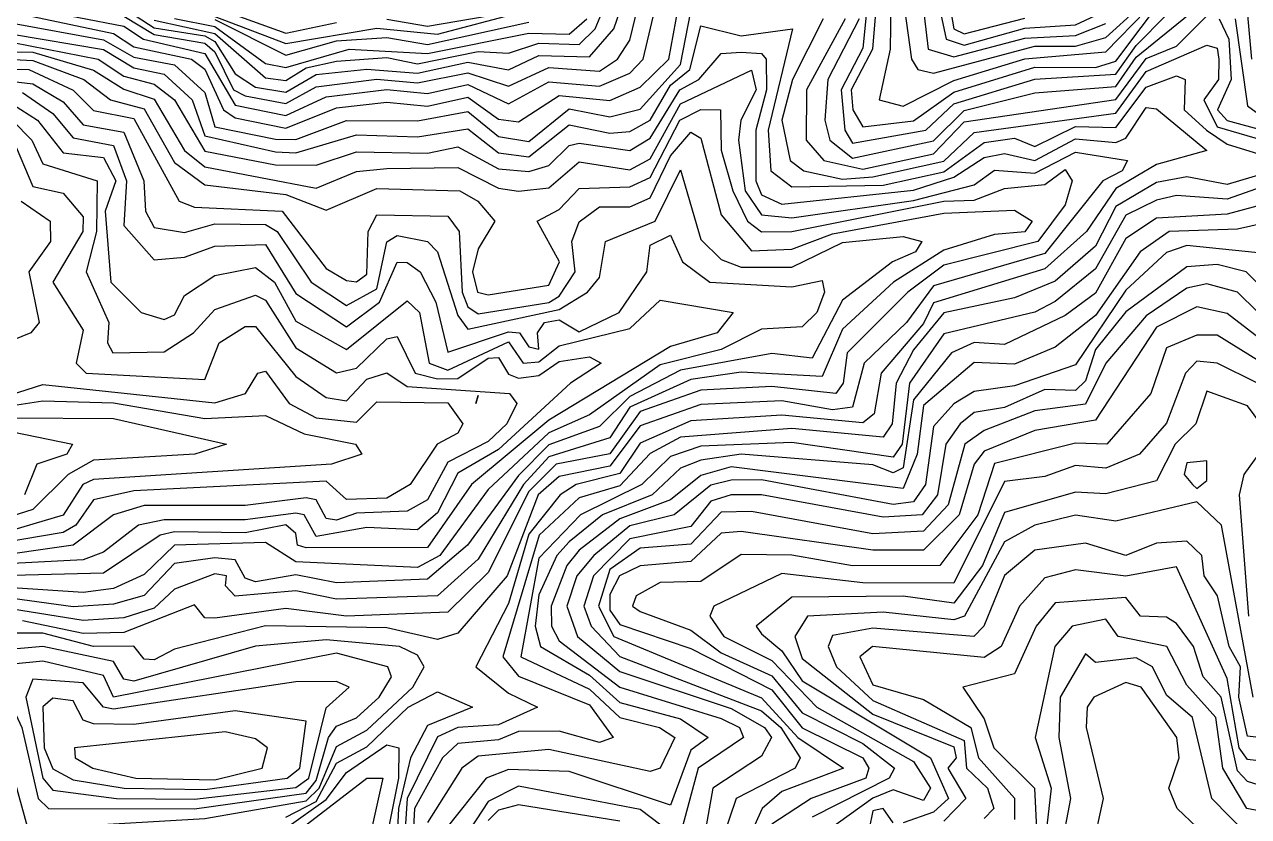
# Model space of a CAD drawing. Header units: metres. Extents: x 310028 to 360472, y 4137098 to 4159193.
# Drawn here: x 314830 to 316644, y 4148531 to 4149704 of the extents above; entities that cross this region are included whole.
import ezdxf

# ---------------------------------------------------------------- set-up
doc = ezdxf.new("R2010")
doc.units = ezdxf.units.M
doc.layers.add('CONTOUR', color=254, linetype='Continuous')
doc.layers.add('CONTOUR_INDEX', color=33, linetype='Continuous')

msp = doc.modelspace()

# ---------------------------------------------------------------- linework, layer by layer
at = {"layer": 'CONTOUR'}
for points, elevation in [([(316148.1, 4149907.5), (316195.9, 4149682.5), (316222.5, 4149673.6), (316312.5, 4149698.8), (316387.5, 4149703.6), (316438.7, 4149727.5)], 260), ([(316170.9, 4149907.5), (316207.3, 4149697.5), (316222.5, 4149690.3), (316312.5, 4149713.5)], 270), ([(314977.5, 4149716.3), (315022.5, 4149689.2), (315097.5, 4149676.5), (315112.5, 4149663.6), (315140, 4149607.5), (315157.5, 4149598.4), (315217.5, 4149587.3), (315262.5, 4149611.9), (315352.5, 4149623.3), (315412.5, 4149617.9), (315487.5, 4149632.6), (315547.5, 4149612.6), (315607.5, 4149640.2), (315682.5, 4149635.1), (315709.3, 4149652.5), (315727.5, 4149681.1), (315757.5, 4149805.9)], 210), ([(316115.1, 4149802.5), (316113.3, 4149667.5), (316097, 4149592.5), (316132.5, 4149583.1), (316207.5, 4149621.2), (316312.5, 4149653.2), (316432.5, 4149663.4), (316492.5, 4149724.8)], 230), ([(316096.9, 4149787.5), (316086.8, 4149667.5), (316055.5, 4149607.5), (316058, 4149577.5), (316072.5, 4149552.7), (316147.5, 4149561.6), (316207.5, 4149603.8), (316327.5, 4149640.8), (316417.5, 4149640.6), (316447.5, 4149650), (316522.5, 4149749.9)], 220), ([(316082.8, 4149772.5), (316072.5, 4149668.8), (316040.5, 4149607.5), (316045.9, 4149547.5), (316057.5, 4149528.3), (316166, 4149547.5), (316207.5, 4149586.5), (316327.5, 4149623), (316447.5, 4149630.6), (316477.5, 4149673.2), (316567.5, 4149764.4)], 210), ([(314842.5, 4149715.9), (314962.5, 4149690.8), (314992.5, 4149671.2), (315078, 4149652.5), (315097.5, 4149638), (315125.4, 4149577.5), (315142.5, 4149565.8), (315217.5, 4149550.7), (315292.5, 4149580.8), (315367.5, 4149589), (315427.5, 4149583), (315487.5, 4149596.6), (315532.5, 4149564), (315562.5, 4149559.8), (315622.5, 4149598.9), (315697.5, 4149591.4), (315742.5, 4149611.4), (315785, 4149652.5), (315802.5, 4149746.9)], 190), ([(314977.5, 4149728.3), (315022.5, 4149699), (315097.5, 4149687.5), (315112.5, 4149679), (315142.5, 4149631), (315172.5, 4149611.2), (315217.5, 4149603.8), (315262.5, 4149629.9), (315337.5, 4149638), (315412.5, 4149632.1), (315487.5, 4149648.1), (315547.5, 4149636.9), (315592.5, 4149658.3), (315667.5, 4149656.1), (315703.5, 4149697.5), (315719, 4149742.5)], 220), ([(315022.5, 4149710.5), (315112.5, 4149690.6), (315187.5, 4149625.2), (315217.5, 4149621), (315247.5, 4149639.9), (315292.5, 4149649.7), (315367.5, 4149655.1), (315412.5, 4149645.9), (315502.5, 4149663.9), (315547.5, 4149661.4), (315592.5, 4149676.6), (315652.5, 4149674.4), (315676.2, 4149697.5), (315688.3, 4149727.5)], 230), ([(315052.5, 4149738.8), (315217.5, 4149675.8), (315352.5, 4149698.5), (315442.5, 4149689.9), (315562.5, 4149721.5)], 260), ([(315076.4, 4149742.5), (315217.5, 4149691.3), (315292.5, 4149707.1)], 270), ([(316134.1, 4149727.5), (316144.8, 4149652.5), (316154.2, 4149637.5), (316177.5, 4149631.8), (316327.5, 4149671.8), (316387.5, 4149671.9), (316432.5, 4149684.7), (316479.5, 4149727.5)], 240), ([(314812.5, 4149706), (314947.5, 4149681.5), (314992.5, 4149655.9), (315052.5, 4149644.4), (315097.5, 4149603.3), (315112.5, 4149552.4), (315202.5, 4149534), (315232.5, 4149533.7), (315307.5, 4149561.8), (315412.5, 4149561.5), (315487.5, 4149575), (315532.5, 4149538.4), (315577.5, 4149530.6), (315637.5, 4149579.4), (315697.5, 4149567.1), (315742.5, 4149578.8), (315802.5, 4149644.8), (315817.5, 4149723.5)], 180), ([(315052.5, 4149712.9), (315112.5, 4149701.2), (315187.5, 4149646.2), (315217.5, 4149640.3), (315311.3, 4149667.5), (315427.5, 4149661), (315577.5, 4149691.4), (315637.5, 4149690), (315663.5, 4149712.5)], 240), ([(315367.5, 4149711.8), (315427.5, 4149701.7), (315517.5, 4149716.9)], 270), ([(316013.6, 4149712.5), (315968.2, 4149622.5), (315952.8, 4149562.5), (315964.9, 4149502.5), (315985.1, 4149487.5), (316042.5, 4149474.9), (316087.5, 4149478.4), (316192.5, 4149501.7), (316237.5, 4149544), (316447.5, 4149572.9), (316492.5, 4149634.7), (316582.5, 4149673.5), (316597.5, 4149668.9), (316600.1, 4149652.5), (316599.5, 4149622.5), (316577.9, 4149592.5), (316597.5, 4149552.4), (316717.5, 4149517.5)], 180), ([(316046.2, 4149712.5), (315989.3, 4149607.5), (315988.8, 4149532.5), (316014.8, 4149502.5), (316072.5, 4149490), (316177.5, 4149512.5), (316222.5, 4149560.1), (316447.5, 4149593.1), (316492.5, 4149653.5), (316537.5, 4149672), (316582.5, 4149717)], 190), ([(316600.7, 4149712.5), (316615.1, 4149682.5), (316618.3, 4149622.5), (316597.9, 4149577.5), (316612.5, 4149561.8), (316719.4, 4149532.5)], 190), ([(316642.5, 4149717.7), (316648.3, 4149652.5)], 210), ([(314812.5, 4149689.7), (314947.5, 4149667), (314992.5, 4149639.9), (315037.5, 4149630.3), (315078.6, 4149592.5), (315097.5, 4149539), (315202.5, 4149515.3), (315232.5, 4149514), (315322.5, 4149540.5), (315412.5, 4149537.8), (315487.5, 4149549.3), (315532.5, 4149514.1), (315577.5, 4149508), (315637.5, 4149555.7), (315697.5, 4149542.9), (315727.5, 4149545.6), (315757.5, 4149562.6), (315787.5, 4149614.3), (315816.1, 4149637.5), (315832.5, 4149701.9), (315892.5, 4149687.3), (315968.6, 4149697.5), (315932.4, 4149547.5), (315936.5, 4149487.5), (315967.5, 4149463.5), (316102.5, 4149465.9), (316192.5, 4149485.7), (316252.5, 4149529.1), (316297.5, 4149535.5), (316327.5, 4149523.6), (316387.5, 4149552.9), (316447.5, 4149551.5), (316492.5, 4149611.3), (316537.5, 4149628.1), (316550.3, 4149622.5), (316548.8, 4149577.5), (316582, 4149547.5), (316612.5, 4149526.6), (316691.1, 4149502.5)], 170), ([(314787.7, 4149682.5), (314939.3, 4149652.5), (314977.5, 4149627.4), (315022.5, 4149615.9), (315052.7, 4149592.5), (315097.5, 4149516.4), (315202.5, 4149496.3), (315262.5, 4149495.5), (315322.5, 4149515.3), (315427.5, 4149513.3), (315472.5, 4149523.1), (315532.5, 4149490.5), (315577.5, 4149486.1), (315607.5, 4149495.2), (315637.5, 4149524.9), (315652.5, 4149528.5), (315727.5, 4149517.5), (315757.5, 4149535.5), (315801.5, 4149607.5), (315829.7, 4149622.5), (315862.5, 4149660.9), (315892.5, 4149663.3), (315922.5, 4149660.9), (315929.5, 4149652.5), (315929.6, 4149607.5), (315914, 4149547.5), (315913.9, 4149472.5), (315922.5, 4149451.9), (315952.5, 4149438), (316147.5, 4149458.6), (316207.5, 4149477.9), (316252.5, 4149507), (316282.5, 4149513.2), (316327.5, 4149502.7), (316387.5, 4149534.8), (316447.5, 4149529.4), (316462.5, 4149535.9), (316492.5, 4149581.2), (316507.5, 4149579.1), (316582.2, 4149517.5), (316507.5, 4149496.7), (316447.5, 4149461.2), (316404.1, 4149397.5), (316342.5, 4149342.2), (316177.5, 4149291.9), (316162.5, 4149261), (316099.7, 4149187.5), (316089.4, 4149127.5), (316072.5, 4149113.8), (315952.5, 4149125.4), (315817.5, 4149116.9), (315742.5, 4149083.8), (315712.5, 4149039.1), (315647.8, 4149022.5), (315624, 4149007.5), (315577.5, 4148949), (315547.5, 4148846.1), (315498.9, 4148752.5), (315547.5, 4148713.5), (315590.7, 4148692.5), (315532.5, 4148666.5), (315472.5, 4148662.4), (315442.5, 4148648.9), (315397.5, 4148557.3), (315389.5, 4148437.5)], 160), ([(314767.5, 4149654.6), (314842.5, 4149650.7), (314918.2, 4149622.5), (314957.9, 4149592.5), (315007.5, 4149579.2), (315052.5, 4149499.5), (315097.5, 4149466.5), (315217.5, 4149452.1), (315277.5, 4149429.2), (315352.5, 4149460.9), (315475.2, 4149457.5), (315502, 4149442.5), (315527.2, 4149412.5), (315502.5, 4149371.9), (315494.4, 4149337.5), (315501.4, 4149307.5), (315517.5, 4149303.5), (315607.5, 4149317.8), (315622.9, 4149352.5), (315590.2, 4149412.5), (315622.5, 4149429.9), (315652.5, 4149461.1), (315727.5, 4149463.5), (315757.5, 4149477.4), (315801.3, 4149562.5), (315832.5, 4149578.2), (315861.8, 4149577.5), (315862.5, 4149518.1), (315879.9, 4149457.5), (315901.9, 4149412.5), (315922.5, 4149396.9), (315967.5, 4149397.2), (316192.5, 4149442.4), (316237.5, 4149443.8), (316282.5, 4149461.1), (316342.5, 4149467.2), (316372.5, 4149489.4), (316382.6, 4149472.5), (316372.5, 4149437.1), (316331.7, 4149382.5), (316192.5, 4149347.4), (316139.3, 4149307.5), (316049.6, 4149217.5), (316043.4, 4149172.5), (316032.4, 4149157.5), (315937.5, 4149168), (315832.5, 4149162.4), (315742.5, 4149130.5), (315697.5, 4149068.2), (315618.1, 4149052.5), (315577.5, 4149012.3), (315517.5, 4148892.3), (315457.5, 4148833.3), (315307.5, 4148827.5), (315217.5, 4148838.7), (315112.5, 4148824.7), (315097.5, 4148825.2), (315082.5, 4148844.1), (314977.5, 4148803.5), (314917.5, 4148802), (314827.5, 4148820.7)], 140), ([(314752.5, 4149638.5), (314836.8, 4149637.5), (314902.5, 4149606.8), (314932.5, 4149576.6), (314992.5, 4149564.9), (315059.5, 4149442.5), (315082.5, 4149433.7), (315212.4, 4149427.5), (315277.5, 4149342.8), (315307.5, 4149324.6), (315322.5, 4149323), (315337.5, 4149334.4), (315339.8, 4149397.5), (315352.5, 4149422.1), (315457.5, 4149419.9), (315474.5, 4149397.5), (315479.1, 4149307.5), (315487.5, 4149285.7), (315502.5, 4149275.6), (315607.5, 4149292), (315622.5, 4149301.5), (315646.4, 4149337.5), (315641.6, 4149382.5), (315652.5, 4149411.7), (315682.5, 4149433.9), (315727.5, 4149434.1), (315757.5, 4149447.2), (315787.5, 4149509.7), (315817.5, 4149544.7), (315832.5, 4149535.7), (315862.5, 4149422), (315907.5, 4149368.7), (315967.5, 4149371.4), (316027.5, 4149394), (316192.5, 4149424.5), (316297.5, 4149429.1), (316323.3, 4149412.5), (316312.5, 4149396.9), (316267.5, 4149393.2), (316192.5, 4149369.6), (316118.2, 4149322.5), (316042.5, 4149252.9), (316012.5, 4149182.5), (315892.5, 4149189.1), (315817.5, 4149178), (315727.5, 4149137.2), (315697.5, 4149091.8), (315607.5, 4149063.4), (315569.7, 4149022.5), (315502.5, 4148912.2), (315442.5, 4148857.7), (315292.5, 4148852.8), (315232.5, 4148865.2), (315142.5, 4148857.3), (315128.1, 4148872.5), (315129.7, 4148887.5), (315112.5, 4148890.1), (315052.5, 4148867.4), (315022.5, 4148839.4), (314977.5, 4148825.2), (314917.5, 4148821.1), (314812.5, 4148838)], 130), ([(314737.5, 4149628.4), (314842.5, 4149616.1), (314887.5, 4149589.6), (314917.5, 4149555.7), (314977.5, 4149544.5), (315007.1, 4149472.5), (315009.7, 4149427.5), (315022.5, 4149403.5), (315067.5, 4149395.8), (315112.5, 4149408.6), (315187.5, 4149407.7), (315204.8, 4149397.5), (315255.1, 4149322.5), (315307.5, 4149288), (315352.5, 4149312.3), (315367.5, 4149382.3), (315382.5, 4149391.5), (315427.5, 4149382.7), (315442.2, 4149367.5), (315472.5, 4149272.9), (315487.5, 4149252.7), (315622.5, 4149282.1), (315664.6, 4149307.5), (315682.5, 4149329.5), (315691.2, 4149382.5), (315764.7, 4149412.5), (315802.5, 4149488.6), (315832.5, 4149385.4), (315862.5, 4149355.7), (315892.5, 4149344.7), (315967.5, 4149344.8), (316042.5, 4149381.2), (316132.5, 4149390.2), (316159.8, 4149382.5), (316150.6, 4149367.5), (316116.3, 4149352.5), (316042.5, 4149295.5), (315997.5, 4149210), (315937.5, 4149216.8), (315802.5, 4149192.2), (315727.5, 4149153.2), (315682.5, 4149108.5), (315607.5, 4149081.2), (315562.5, 4149035.9), (315487, 4148932.5), (315427.5, 4148882.2), (315292.5, 4148876.9), (315232.5, 4148888.9), (315172.5, 4148878.4), (315157.5, 4148883.7), (315142.5, 4148910.9), (315112.5, 4148914.1), (315052.5, 4148905.7), (315007.5, 4148858.1), (314962.5, 4148845.2), (314902.5, 4148841.4), (314812.5, 4148853.5)], 120), ([(314827.5, 4149603.3), (314872.5, 4149572.1), (314902.5, 4149536.3), (314962.5, 4149524.7), (314981.4, 4149472.5), (314977.5, 4149406.2), (315022.5, 4149355.2), (315067.5, 4149359.2), (315112.5, 4149375.7), (315187.5, 4149378.3), (315232.5, 4149305.7), (315307.5, 4149256.1), (315356.2, 4149292.5), (315382.5, 4149352.1), (315397.5, 4149351.5), (315416.6, 4149337.5), (315440, 4149292.5), (315457.5, 4149218.5), (315547.5, 4149248.9), (315563.9, 4149247.5), (315577.5, 4149226.7), (315592.5, 4149223.1), (315590.6, 4149247.5), (315600.9, 4149262.5), (315622.5, 4149266.6), (315652.5, 4149248.6), (315711.7, 4149277.5), (315752.3, 4149337.5), (315757.5, 4149377.3), (315787.5, 4149392.1), (315805.5, 4149352.5), (315845.9, 4149322.5), (315967.5, 4149315.5), (316012.5, 4149324.6), (316016, 4149307.5), (316004.4, 4149277.5), (315982.5, 4149256.3), (315922.5, 4149252.8), (315862.5, 4149222.5), (315772.5, 4149199.8), (315667.5, 4149126), (315607.5, 4149099), (315517.5, 4149015), (315445.9, 4148917.5), (315412.5, 4148899.8), (315232.5, 4148908), (315187.5, 4148936.6), (315052.5, 4148932.8), (315007.5, 4148889.1), (314962.5, 4148868.7), (314917.5, 4148862.5), (314812.5, 4148869.6)], 110), ([(314812.5, 4149561.7), (314841.2, 4149532.5), (314857.5, 4149497.8), (314938.1, 4149472.5), (314937.2, 4149397.5), (314921.6, 4149337.5), (314955.4, 4149262.5), (314953.3, 4149232.5), (314961.5, 4149217.5), (315037.5, 4149219.3), (315081, 4149247.5), (315112.5, 4149281.8), (315172.5, 4149303.2), (315187.5, 4149295.5), (315232.5, 4149225.2), (315292.5, 4149188), (315322.5, 4149195.1), (315367.5, 4149238.5), (315382.5, 4149242.1), (315409.3, 4149187.5), (315442.5, 4149179), (315472.5, 4149179.5), (315517.5, 4149209.7), (315532.5, 4149210.9), (315547.5, 4149185.9), (315562.5, 4149180.1), (315592.5, 4149183.9), (315622.5, 4149204.9), (315667.5, 4149211.8), (315684.8, 4149202.5), (315639.6, 4149172.5), (315532.5, 4149074.6), (315472.5, 4149039.6), (315442.5, 4148980.5), (315412.5, 4148955.6), (315337.5, 4148958.7), (315262.5, 4148945.4), (315244.9, 4148977.5), (315232.5, 4148980), (315157.5, 4148970), (315037.5, 4148970.2), (314999.1, 4148962.5), (314947.5, 4148922.3), (314917.5, 4148910.9), (314812.5, 4148905.5)], 90), ([(314812.5, 4149535.2), (314842.5, 4149464), (314887.5, 4149454.3), (314917.5, 4149419.2), (314916.7, 4149397.5), (314872.3, 4149322.5), (314917.5, 4149251.3), (314906.9, 4149202.5), (314921.7, 4149187.5), (315097.5, 4149178), (315118.6, 4149232.5), (315157.5, 4149256.7), (315172.5, 4149256.7), (315232.5, 4149182.5), (315277.5, 4149151.4), (315307.5, 4149146.7), (315337.5, 4149178.5), (315367.5, 4149188.2), (315397.5, 4149167.8), (315548.9, 4149157.5), (315559.7, 4149142.5), (315545.3, 4149112.5), (315517.5, 4149086.1), (315457.5, 4149055.9), (315427.5, 4148999.8), (315397.5, 4148982.9), (315322.5, 4148979.9), (315292.5, 4148969.5), (315277.5, 4148972), (315262.5, 4149000), (315247.5, 4149002.7), (315157.5, 4148991.3), (315007.5, 4148991.3), (314962.5, 4148977.7), (314902.5, 4148932.8), (314767.5, 4148913.5)], 80), ([(316680.6, 4149487.5), (316612.5, 4149467.3), (316552.5, 4149478.4), (316507.5, 4149469.9), (316447.5, 4149434.5), (316417.5, 4149375.8), (316357.5, 4149323.8), (316297.5, 4149299.1), (316192.5, 4149276.9), (316147.5, 4149222.1), (316122, 4149172.5), (316115.9, 4149112.5), (316102.5, 4149092.8), (315967.5, 4149105.5), (315802.5, 4149092.5), (315757.5, 4149068.6), (315712.5, 4149020.5), (315652.5, 4149002.7), (315593.1, 4148947.5), (315539.1, 4148767.5), (315562.5, 4148738.5), (315667.5, 4148696.2), (315702.4, 4148647.5), (315682.5, 4148640.3), (315622.5, 4148657), (315562.5, 4148656.4), (315532.5, 4148644.4), (315472.5, 4148638.9), (315449.6, 4148617.5), (315408.2, 4148542.5), (315401.8, 4148422.5)], 170), ([(316672.5, 4149466.5), (316612.5, 4149445.2), (316537.5, 4149450.7), (316507.5, 4149443.8), (316462.5, 4149421.8), (316417.5, 4149341.9), (316357.5, 4149293.6), (316327.5, 4149277.9), (316192.5, 4149246), (316141.6, 4149172.5), (316130.9, 4149082.5), (316117.5, 4149063.1), (315967.5, 4149084.7), (315832.5, 4149079.4), (315787.5, 4149064.3), (315744.9, 4149022.5), (315654.1, 4148977.5), (315592.5, 4148913.3), (315565.9, 4148767.5), (315667.5, 4148719.4), (315712.5, 4148677.3), (315771.2, 4148662.5), (315794.2, 4148647.5), (315772.5, 4148602.5), (315757.5, 4148597.3), (315607.5, 4148629.9), (315502.5, 4148620), (315478.5, 4148602.5), (315427.5, 4148521.8)], 180), ([(314825.6, 4149442.5), (314868.4, 4149412.5), (314868.7, 4149382.5), (314836.9, 4149337.5), (314852.3, 4149262.5), (314840, 4149247.5), (314767.5, 4149218)], 70), ([(316702.5, 4149447.1), (316612.5, 4149423.2), (316507.5, 4149417.3), (316462.5, 4149387.2), (316417.5, 4149306.2), (316372.5, 4149273.1), (316282.5, 4149229.9), (316237.5, 4149233), (316203.8, 4149217.5), (316147.5, 4149148.2), (316132.5, 4149047.4), (316117.5, 4149040), (316087.5, 4149051.9), (315892.5, 4149067.7), (315832.5, 4149058.4), (315802.5, 4149046.7), (315760.5, 4149007.5), (315686.7, 4148977.5), (315637.5, 4148937.6), (315619, 4148917.5), (315592.5, 4148859), (315586.9, 4148812.5), (315594.9, 4148782.5), (315667.5, 4148740), (315712.5, 4148699.5), (315802.5, 4148675.3), (315843.5, 4148647.5), (315817.5, 4148628.9), (315787.5, 4148547.6), (315637.5, 4148597.3), (315547.5, 4148600.4), (315514.3, 4148587.5), (315454.7, 4148512.5)], 190), ([(316672.5, 4149364.3), (316552.5, 4149376.6), (316522.5, 4149366.1), (316462.5, 4149310.4), (316387.5, 4149200), (316297.5, 4149169), (316237.5, 4149160.5), (316207.5, 4149141.9), (316177.5, 4149108.5), (316165.3, 4149022.5), (316147.5, 4148996.8), (316117.5, 4148993.1), (315922.5, 4149029.6), (315877.5, 4149029), (315847.5, 4149021.4), (315793.2, 4148977.5), (315727.5, 4148961.5), (315673.9, 4148917.5), (315649, 4148887.5), (315634.2, 4148842.5), (315649.7, 4148797.5), (315712.5, 4148745.3), (315877.5, 4148690.9), (315927.1, 4148662.5), (315937.3, 4148647.5), (315922.5, 4148620.3), (315850.2, 4148572.5), (315832.5, 4148472.5)], 210), ([(316687.5, 4149291.3), (316640.4, 4149337.5), (316597.5, 4149348.5), (316552.5, 4149345.2), (316462.5, 4149278.2), (316417.5, 4149222.7), (316402.5, 4149176.3), (316387.5, 4149162), (316342.5, 4149163.1), (316282.5, 4149136.9), (316237.5, 4149129.3), (316216.6, 4149112.5), (316195.7, 4149082.5), (316183.2, 4149007.5), (316160.6, 4148977.5), (316102.5, 4148974.1), (315922.5, 4149007.1), (315877.5, 4149007.2), (315847.5, 4148997.8), (315817.5, 4148960.5), (315727.5, 4148942), (315673.5, 4148887.5), (315659.4, 4148842.5), (315670.1, 4148812.5), (315712.5, 4148767.6), (315922.5, 4148687.1), (315950.9, 4148662.5), (315979.5, 4148617.5), (315972.1, 4148602.5), (315885.1, 4148557.5), (315864.4, 4148497.5)], 220), ([(316687.5, 4149248.8), (316627.5, 4149307.4), (316582.5, 4149319.8), (316552.5, 4149313.3), (316492.5, 4149272.7), (316432.5, 4149202.4), (316402.5, 4149141.7), (316327.5, 4149131.5), (316252.5, 4149102.7), (316223.8, 4149082.5), (316199.1, 4148992.5), (316162.5, 4148953.5), (316087.5, 4148949.4), (315907.5, 4148982.5), (315862.5, 4148981.4), (315817.5, 4148934), (315742.5, 4148928.2), (315697.5, 4148896.7), (315680.9, 4148842.5), (315703.7, 4148797.5), (315922.5, 4148706.7), (315976.4, 4148647.5), (316043.7, 4148602.5), (315952.5, 4148567.7), (315923.4, 4148542.5), (315903.4, 4148497.5)], 230), ([(316672.5, 4149229.6), (316612.5, 4149276.1), (316567.5, 4149285.7), (316507.5, 4149255.5), (316417.5, 4149118), (316327.5, 4149102.4), (316252.5, 4149071.8), (316237.3, 4149052.5), (316215.4, 4148977.5), (316162.5, 4148925.4), (316087.5, 4148925.1), (315892.5, 4148952.9), (315862.5, 4148950.4), (315817.5, 4148908.4), (315742.5, 4148902.3), (315712.2, 4148887.5), (315697.5, 4148859.6), (315697.5, 4148836.3), (315712.5, 4148815.2), (315817.5, 4148779.4), (315937.5, 4148718.3), (315982.5, 4148661.9), (316072.5, 4148617.6), (316081.5, 4148602.5), (316076.9, 4148587.5), (315995.9, 4148557.5), (315937.5, 4148519.1)], 240), ([(316657.5, 4149172.7), (316597.4, 4149202.5), (316567.5, 4149205.2), (316550.6, 4149187.5), (316522.5, 4149113.6), (316482.3, 4149067.5), (316432.5, 4149046.6), (316387.5, 4149050.7), (316342.5, 4149034.3), (316282.5, 4149027), (316207.5, 4148876.6), (316072.5, 4148876.9), (315952.5, 4148890.8), (315851.8, 4148842.5), (315845.8, 4148827.5), (315866.4, 4148797.5), (315937.5, 4148761.7), (316004.3, 4148692.5), (316147.5, 4148612), (316172.8, 4148572.5), (316162.5, 4148554.4), (316117.5, 4148570.4), (316087.5, 4148557.9), (315982.3, 4148482.5)], 260), ([(314797.5, 4149151.7), (314857.5, 4149170.5), (315112.5, 4149143.6), (315157.9, 4149157.5), (315176, 4149187.5), (315187.5, 4149190.4), (315222.7, 4149142.5), (315262.5, 4149121.6), (315322.5, 4149114.9), (315352.5, 4149145.1), (315457.5, 4149143.8), (315479.9, 4149112.5), (315472.5, 4149098.5), (315441.9, 4149082.5), (315401.8, 4149022.5), (315367.5, 4149002.4), (315307.5, 4149000.4), (315277.5, 4149027.5), (314992.5, 4149013.1), (314932.5, 4148999.7), (314906.6, 4148962.5), (314887.5, 4148951.5), (314767.5, 4148931.2)], 70), ([(314812.5, 4149139.4), (314857.5, 4149146.3), (314962.5, 4149143.4), (315097.5, 4149120.2), (315187.5, 4149124.7), (315244.6, 4149097.5), (315320.6, 4149082.5), (315330.4, 4149067.5), (315285.3, 4149052.5), (314932.5, 4149030), (314916.9, 4149022.5), (314887.5, 4148977), (314707.5, 4148923.8)], 60), ([(315499.2, 4149142.5), (315502.5, 4149154.3), (315499.2, 4149142.5)], 80), ([(316662.4, 4149112.5), (316642.5, 4149139.3), (316582.5, 4149160.7), (316566.2, 4149112.5), (316535.5, 4149082.5), (316507.5, 4149028.2), (316432.5, 4149008.9), (316387.5, 4149011.3), (316282.5, 4148981), (316249.7, 4148902.5), (316207.5, 4148846.7), (316132.5, 4148857.1), (315967.5, 4148855.8), (315914.6, 4148812.5), (315922.5, 4148801.5), (315952.5, 4148776.2), (315982.5, 4148731.6), (316172.6, 4148617.5), (316199.3, 4148557.5), (316177.5, 4148537.1), (316132.5, 4148521.1)], 270), ([(314812.5, 4149100.8), (314901.5, 4149082.5), (314892.9, 4149067.5), (314848.6, 4149052.5), (314830.3, 4149007.5)], 40), ([(316561.3, 4149022.5), (316567.5, 4149016.8), (316582.5, 4149028.6), (316582.5, 4149057.8), (316552.5, 4149054.9), (316548.9, 4149037.5), (316561.3, 4149022.5)], 280), ([(316644.4, 4148827.5), (316630.5, 4149007.5), (316637.8, 4149037.5), (316659.3, 4149067.5)], 270), ([(316651.1, 4148707.5), (316603.8, 4148962.5), (316567.5, 4148996.9), (316447.5, 4148968.5), (316387.5, 4148977), (316327.2, 4148962.5), (316282.5, 4148937.5), (316223.2, 4148827.5), (316207.5, 4148822.2), (316102.5, 4148833.5), (315990.6, 4148827.5), (315971.7, 4148797.5), (315982.5, 4148764.6), (316087.5, 4148682.4), (316207.5, 4148633.7), (316211, 4148617.5), (316198.3, 4148602.5), (316225.3, 4148557.5), (316192.5, 4148523.6)], 280), ([(316687.5, 4148644.3), (316642.5, 4148649.9), (316629.6, 4148707.5), (316632.4, 4148752.5), (316615.4, 4148782.5), (316598.2, 4148857.5), (316578.5, 4148887.5), (316575, 4148917.5), (316552.5, 4148938.5), (316507.5, 4148935.9), (316462.5, 4148917.2), (316402.5, 4148935.7), (316327.5, 4148925.2), (316282.5, 4148887.6), (316251.8, 4148812.5), (316237.1, 4148797.5), (316087.5, 4148809.6), (316027.5, 4148798.7), (316021.3, 4148782.5), (316033.5, 4148752.5), (316087.5, 4148702.4), (316222.5, 4148643.2), (316226.4, 4148602.5), (316257.2, 4148572.5), (316266.6, 4148542.5), (316252.2, 4148527.5)], 290), ([(316672.5, 4148573.4), (316642.5, 4148582.8), (316627.5, 4148598.4), (316603.4, 4148707.5), (316577, 4148737.5), (316562.6, 4148782.5), (316537.5, 4148816.7), (316522.5, 4148826.2), (316484.2, 4148827.5), (316462.5, 4148855.3), (316357.5, 4148847.4), (316329.4, 4148812.5), (316297.5, 4148742), (316220.6, 4148722.5), (316252.5, 4148675.3), (316266.7, 4148632.5), (316326.9, 4148572.5), (316329.8, 4148512.5)], 310), ([(316717.5, 4148527.9), (316641.6, 4148542.5), (316605.8, 4148602.5), (316595.4, 4148677.5), (316552.5, 4148725.2), (316523.2, 4148782.5), (316450.7, 4148797.5), (316432.5, 4148823.1), (316382.9, 4148812.5), (316357.2, 4148782.5), (316327.9, 4148647.5), (316351.4, 4148572.5), (316342.5, 4148491.1)], 320), ([(314835.3, 4148512.5), (315097.5, 4148527.8), (315247.5, 4148554.1), (315266.9, 4148572.5), (315292.5, 4148634.5), (315337.5, 4148658.6), (315405.9, 4148722.5), (315422.7, 4148752.5), (315412.5, 4148769.5), (315385.8, 4148782.5), (315277.5, 4148792.5), (315172.5, 4148783.3), (314992.5, 4148731.2), (314977.5, 4148734.2), (314962.5, 4148760.2), (314857.5, 4148782.4), (314797.5, 4148777), (314778.4, 4148752.5), (314776.9, 4148722.5), (314835.3, 4148512.5)], 160), ([(314866.1, 4148542.5), (315082.5, 4148541.9), (315247.5, 4148565.2), (315262.5, 4148583.8), (315280.6, 4148647.5), (315292.5, 4148664.7), (315322.5, 4148677), (315355.9, 4148707.5), (315374.4, 4148737.5), (315368.8, 4148752.5), (315292.5, 4148772.7), (314962.5, 4148707.3), (314947.5, 4148739.7), (314857.5, 4148761), (314812.5, 4148756.4), (314801.1, 4148737.5), (314805.7, 4148707.5), (314826.2, 4148662.5), (314850.4, 4148557.5), (314866.1, 4148542.5)], 170), ([(316642.5, 4148503.7), (316589.5, 4148557.5), (316561.3, 4148677.5), (316522.5, 4148710.6), (316501.6, 4148752.5), (316477.5, 4148765.6), (316417.5, 4148758.9), (316402.5, 4148771.9), (316364.8, 4148707.5), (316363.2, 4148647.5), (316380.3, 4148557.5), (316366.1, 4148482.5)], 330), ([(314966.7, 4148557.5), (315082.5, 4148556.3), (315232.5, 4148573.9), (315251.5, 4148587.5), (315277.5, 4148691.9), (315311.5, 4148722.5), (315292.5, 4148730.9), (315232.5, 4148730), (314962.5, 4148689.8), (314947.5, 4148692.5), (314917.5, 4148728.6), (314842.5, 4148734), (314832.4, 4148707.5), (314857.5, 4148587.4), (314872.5, 4148569.6), (314966.7, 4148557.5)], 180), ([(316567.5, 4148514.7), (316538.5, 4148542.5), (316526.1, 4148572.5), (316541.4, 4148617.5), (316537.8, 4148647.5), (316484.9, 4148722.5), (316462.5, 4148729.2), (316414.8, 4148707.5), (316405.1, 4148692.5), (316403.5, 4148662.5), (316428.6, 4148557.5), (316412.3, 4148482.5)], 340), ([(314978, 4148572.5), (315097.5, 4148570.7), (315219.5, 4148587.5), (315238.2, 4148602.5), (315247.5, 4148672), (315142.5, 4148687.4), (314992.5, 4148667.1), (314932.5, 4148668.2), (314917.5, 4148673.5), (314902.5, 4148701.9), (314872.5, 4148705.8), (314857.5, 4148693.2), (314859.3, 4148632.5), (314872.5, 4148601.2), (314902.5, 4148585), (314978, 4148572.5)], 190), ([(315217.5, 4148513.5), (315277.5, 4148555.9), (315307.5, 4148595.9), (315367.5, 4148636.8), (315385.1, 4148632.5), (315384.4, 4148587.5), (315351.6, 4148422.5)], 140), ([(315217.5, 4148495.1), (315337.5, 4148587.4), (315361.3, 4148587.5), (315321.1, 4148407.5)], 130), ([(315712.5, 4148523.9), (315562.5, 4148548), (315532.5, 4148539.9), (315517.5, 4148525)], 210), ([(316117.5, 4148521.4), (316102.5, 4148542.5), (316087.5, 4148539.3), (316082.1, 4148512.5)], 270)]:
    msp.add_lwpolyline(points, dxfattribs=dict(at, elevation=elevation))
at = {"layer": 'CONTOUR_INDEX'}
for points, elevation in [([(316151.4, 4149817.5), (316169.3, 4149667.5), (316207.5, 4149656.2), (316312.5, 4149683.8), (316387.5, 4149687.9), (316432.5, 4149705.4)], 250), ([(314844, 4149727.5), (314977.5, 4149701.5), (315006.5, 4149682.5), (315097.5, 4149661.3), (315142.5, 4149584.6), (315217.5, 4149569.5), (315277.5, 4149596.9), (315367.5, 4149607.8), (315427.5, 4149602.1), (315487.5, 4149615.3), (315547.5, 4149586.6), (315607.5, 4149619), (315682.5, 4149612.7), (315727.5, 4149632), (315747.3, 4149652.5), (315775.3, 4149772.5)], 200), ([(316067, 4149712.5), (316020.9, 4149622.5), (316016.4, 4149562.5), (316023.7, 4149532.5), (316057.5, 4149506), (316177.5, 4149531.8), (316222.5, 4149576.6), (316327.5, 4149602.7), (316447.5, 4149612.1), (316477.5, 4149655.5), (316582.5, 4149741.2)], 200), ([(315112.5, 4149711.4), (315217.5, 4149658.7), (315292.5, 4149680), (315367.5, 4149684.8), (315427.5, 4149674.6), (315577.5, 4149707.7)], 250), ([(316624.4, 4149712.5), (316642.5, 4149583.7), (316671.5, 4149562.5)], 200), ([(314782.5, 4149664), (314842.5, 4149663.3), (314932.5, 4149636.6), (314977.5, 4149608.1), (315022.5, 4149593.6), (315067.3, 4149517.5), (315097.5, 4149493.1), (315262.5, 4149461.5), (315322.5, 4149486.3), (315367.5, 4149490.9), (315472.5, 4149492.3), (315532.5, 4149461.5), (315562.5, 4149457.1), (315607.5, 4149462), (315652.5, 4149500.5), (315727.5, 4149488.8), (315757.5, 4149505.2), (315802.5, 4149586.4), (315907.5, 4149636.2), (315914.7, 4149607.5), (315892, 4149562.5), (315888.1, 4149532.5), (315898.2, 4149457.5), (315922.5, 4149422.3), (315967.5, 4149417.6), (316147.5, 4149443.2), (316237.5, 4149466.5), (316267.5, 4149488.3), (316327.5, 4149483.7), (316387.5, 4149514.9), (316464.6, 4149502.5), (316457, 4149487.5), (316428.3, 4149472.5), (316342.5, 4149364.8), (316177.5, 4149316.8), (316137.1, 4149262.5), (316074.5, 4149202.5), (316057.5, 4149137), (316027.5, 4149133.2), (315952.5, 4149146.3), (315832.5, 4149141.1), (315742.5, 4149109.6), (315697.5, 4149049.7), (315622.5, 4149034.3), (315591.6, 4149007.5), (315545.5, 4148887.5), (315472.5, 4148802.2), (315442.5, 4148792.8), (315367.5, 4148810.2), (315187.5, 4148813.1), (315052.5, 4148778.7), (315022.5, 4148762.9), (315007.5, 4148763.8), (314992.5, 4148783.3), (314932.5, 4148782.5), (314857.5, 4148802.5), (314812.5, 4148802.1)], 150), ([(314812.5, 4149586.2), (314849.5, 4149562.5), (314887.5, 4149514.1), (314947.5, 4149507.2), (314965.8, 4149472.5), (314950.1, 4149427.5), (314958.2, 4149322.5), (315003.1, 4149277.5), (315037.5, 4149266.8), (315052.5, 4149274.1), (315067.5, 4149302.4), (315112.5, 4149332), (315172.5, 4149344.2), (315201, 4149322.5), (315232.5, 4149264.5), (315307.5, 4149222.4), (315397.5, 4149294.7), (315415.7, 4149277.5), (315430, 4149202.5), (315457.5, 4149191.9), (315547.5, 4149233.9), (315569.3, 4149202.5), (315592.5, 4149204.2), (315622.5, 4149228.2), (315727.5, 4149253.6), (315772.5, 4149295.7), (315880.6, 4149277.5), (315856.7, 4149247.5), (315787.5, 4149227), (315607.5, 4149118), (315492.8, 4149022.5), (315427.5, 4148929.3), (315247.5, 4148928.7), (315234.9, 4148932.5), (315232.5, 4148950.1), (315217.5, 4148962.8), (315157.5, 4148950.8), (315052.5, 4148952.4), (315031.3, 4148947.5), (314947.5, 4148891.1), (314812.5, 4148887.6)], 100), ([(316702.5, 4149417.9), (316627.5, 4149401.1), (316526.3, 4149397.5), (316483.4, 4149367.5), (316417.5, 4149273.2), (316357.5, 4149226), (316297.5, 4149201.1), (316237.5, 4149203.4), (316162.5, 4149139.4), (316153.2, 4149067.5), (316132.5, 4149016.9), (315877.5, 4149049), (315832.5, 4149036), (315787.5, 4148999.9), (315712.5, 4148971.5), (315652.5, 4148925.1), (315633.8, 4148902.5), (315611, 4148842.5), (315611.3, 4148812.5), (315622.5, 4148791.1), (315712.5, 4148722.1), (315862.5, 4148676), (315889.7, 4148662.5), (315896, 4148647.5), (315828.7, 4148602.5), (315802.5, 4148505)], 200), ([(316657.5, 4149206.6), (316597.5, 4149243.8), (316567.5, 4149243.8), (316522.5, 4149225.1), (316499.3, 4149157.5), (316434.2, 4149082.5), (316387.5, 4149083.7), (316267.5, 4149053.5), (316243.1, 4148977.5), (316186.8, 4148902.5), (316057.5, 4148902.2), (315967.5, 4148917.8), (315892.5, 4148918.9), (315832.5, 4148878.8), (315772.5, 4148877.2), (315736.9, 4148857.5), (315731.1, 4148842.5), (315742.5, 4148834.2), (315817.5, 4148806.9), (315862.5, 4148773.4), (315937.5, 4148739.1), (315982.5, 4148684.4), (316072.5, 4148638.8), (316119.6, 4148602.5), (316111.5, 4148587.5), (315997.5, 4148529.7)], 250), ([(314812.5, 4149121.3), (314962.5, 4149120.3), (315129.9, 4149082.5), (315082.6, 4149067.5), (314932.5, 4149058.7), (314895.2, 4149037.5), (314842.5, 4148985.6), (314675.6, 4148932.5)], 50), ([(316717.5, 4148606.3), (316642.5, 4148615.1), (316630.3, 4148632.5), (316612.5, 4148735.2), (316537.5, 4148900.7), (316462.5, 4148886.6), (316387.5, 4148896), (316342.5, 4148884.5), (316304.6, 4148842.5), (316277.7, 4148782.5), (316252.5, 4148766.2), (316086.7, 4148782.5), (316067.9, 4148767.5), (316087.5, 4148725.6), (316162.5, 4148704.1), (316232.7, 4148662.5), (316243.9, 4148617.5), (316297.5, 4148558.1), (316297.5, 4148526.1)], 300), ([(315217.5, 4148529.6), (315262.5, 4148552.8), (315292.5, 4148609.5), (315337.5, 4148633.9), (315398.9, 4148692.5), (315442.5, 4148715.5), (315494.4, 4148692.5), (315427.5, 4148665.7), (315402.1, 4148617.5), (315384.7, 4148542.5), (315380.3, 4148452.5)], 150), ([(314995.2, 4148587.5), (315112.5, 4148585.2), (315182.6, 4148602.5), (315190.6, 4148632.5), (315172.5, 4148645.8), (315127.5, 4148656), (314904.4, 4148632.5), (314905.3, 4148617.5), (314931.5, 4148602.5), (314995.2, 4148587.5)], 200), ([(315787.5, 4148506.8), (315742.5, 4148540.9), (315562.5, 4148575.6), (315517.5, 4148553.1), (315472.5, 4148484.2)], 200)]:
    msp.add_lwpolyline(points, dxfattribs=dict(at, elevation=elevation))

doc.saveas('drawing.dxf')
